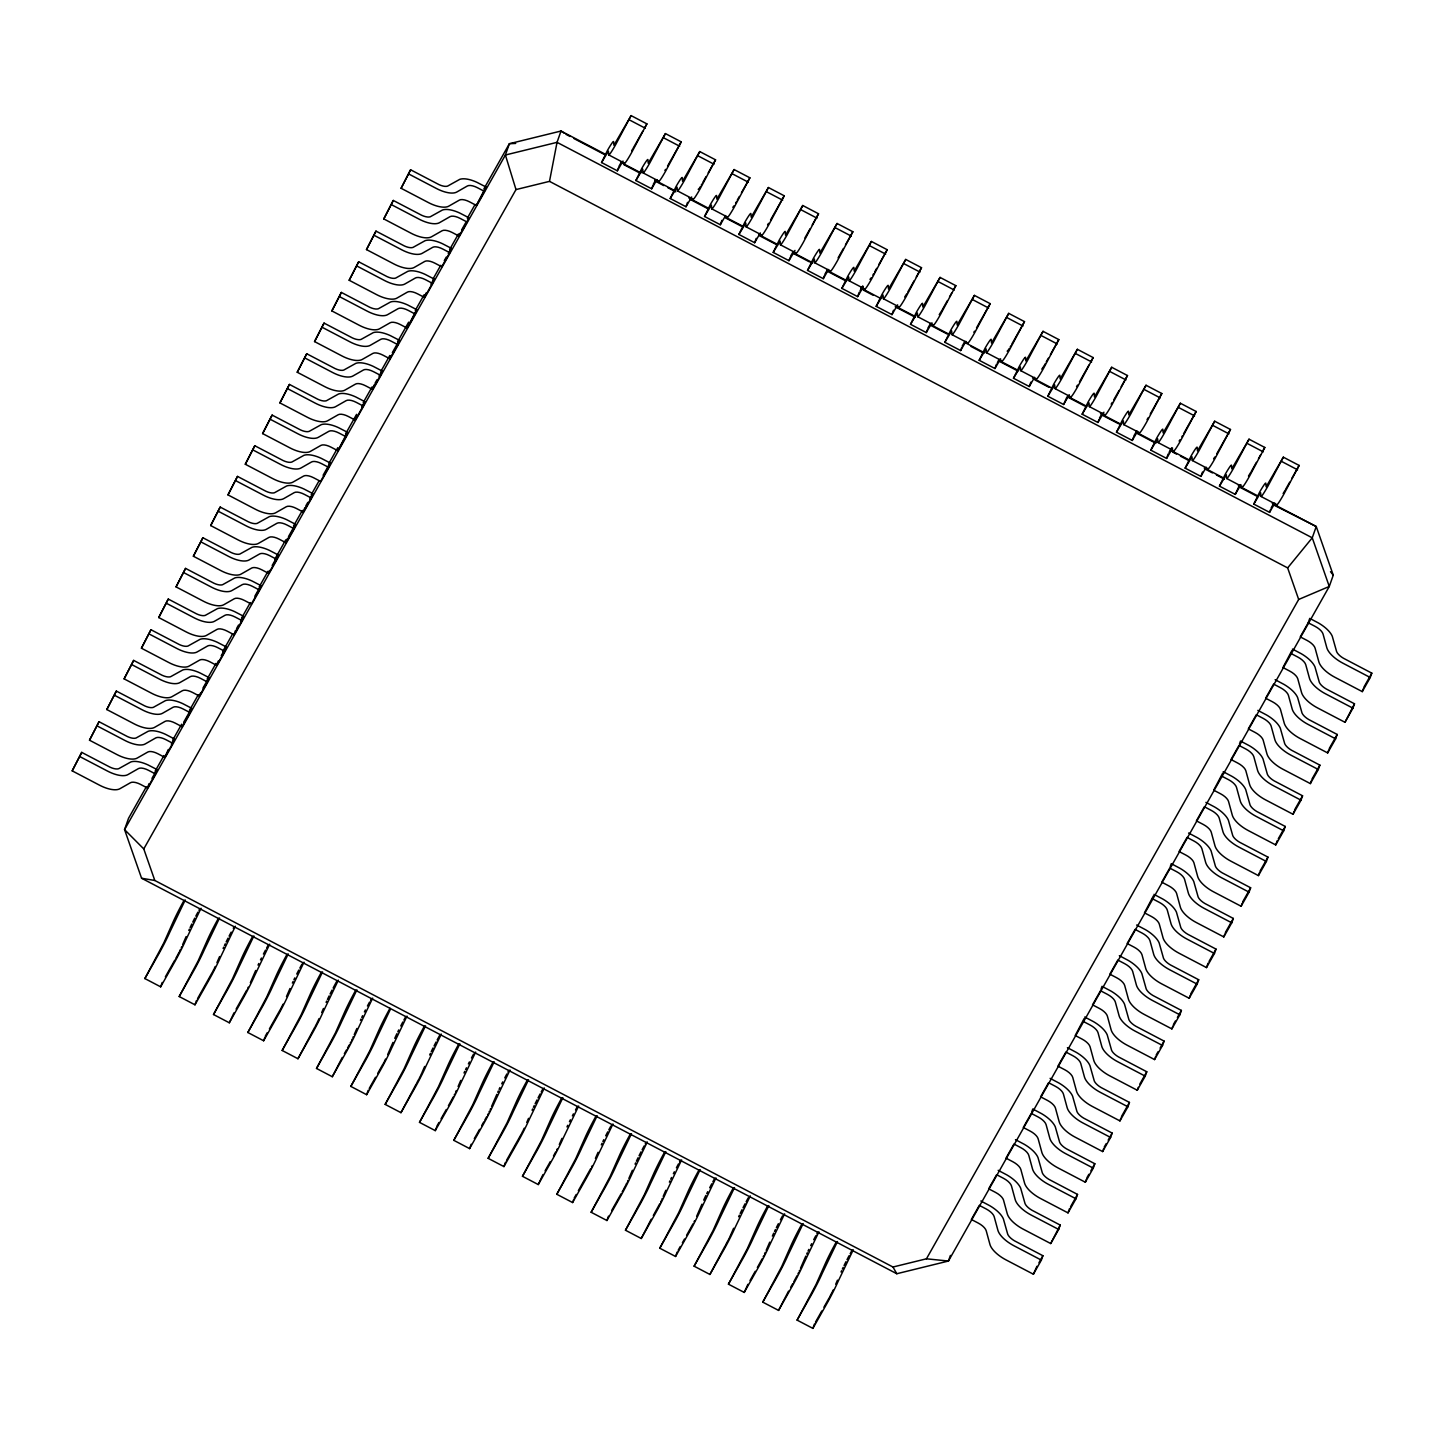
<?xml version="1.0" encoding="UTF-8"?>
<svg xmlns="http://www.w3.org/2000/svg" width="1444" height="1444" viewBox="0 0 1444 1444"><rect width="100%" height="100%" fill="white"/><g stroke="black" fill="none" stroke-linecap="round" stroke-linejoin="round"><path stroke-width="1.5" d="M1272.29 503.505L1316.242 526.519L1333.263 575.163L1329.274 586.463L948.437 1261.045L896.796 1273.734L892.97 1267.02L154.815 880.479L143.768 848.928L515.995 189.579L549.496 181.366L557.041 142.342L561.012 131.025L604.964 154.057M72.2 770.861L81.712 752.378L110.087 767.197A10.812 4.567 29.4 0 0 118.679 768.713L130.862 761.945A21.66 9.151 29.4 0 1 148.1 764.959L156.981 769.544L155.429 773.93L147.469 788.027L140.609 784.435A10.776 4.549 29.4 0 0 130.52 782.684L119.87 788.749A21.696 9.151 29.4 0 1 99.582 785.211L72.2 770.861L81.712 752.378M89.51 740.212L99.022 721.711L127.397 736.548A10.812 4.567 29.4 0 0 135.989 738.046L148.172 731.278A21.66 9.151 29.4 0 1 165.428 734.292L174.291 738.877L172.738 743.263L164.778 757.378L157.919 753.768A10.776 4.549 29.4 0 0 147.829 752.017L137.18 758.082A21.696 9.151 29.4 0 1 116.892 754.544L89.51 740.212L99.022 721.711M106.82 709.546L116.332 691.062L144.707 705.881A10.812 4.567 29.4 0 0 153.299 707.379L165.482 700.611A21.66 9.151 29.4 0 1 182.738 703.625L191.601 708.228L190.048 712.596L182.088 726.711L175.229 723.119A10.776 4.549 29.4 0 0 165.139 721.35L154.49 727.415A21.696 9.151 29.4 0 1 134.202 723.877L106.82 709.546L116.332 691.062M124.13 678.879L133.642 660.395L162.017 675.214A10.812 4.567 29.4 0 0 170.609 676.713L182.81 669.944A21.66 9.151 29.4 0 1 200.048 672.958L208.911 677.561L207.358 681.947L199.398 696.044L192.539 692.452A10.776 4.549 29.4 0 0 182.449 690.683L171.8 696.766A21.696 9.151 29.4 0 1 151.512 693.21L124.13 678.879L133.642 660.395M141.44 648.212L150.952 629.728L179.327 644.547A10.812 4.567 29.4 0 0 187.919 646.064L200.12 639.295A21.66 9.151 29.4 0 1 217.358 642.291L226.221 646.894L224.686 651.28L216.708 665.377L209.849 661.785A10.776 4.549 29.4 0 0 199.759 660.034L189.11 666.099A21.696 9.151 29.4 0 1 168.822 662.543L141.44 648.212L150.952 629.728M158.75 617.545L168.262 599.061L196.637 613.899A10.812 4.567 29.4 0 0 205.228 615.397L217.43 608.628A21.66 9.151 29.4 0 1 234.668 611.642L243.531 616.227L241.996 620.613L234.018 634.728L227.159 631.118A10.776 4.549 29.4 0 0 217.069 629.367L206.42 635.432A21.696 9.151 29.4 0 1 186.132 631.894L158.75 617.545L168.262 599.061M176.06 586.896L185.572 568.394L213.947 583.232A10.812 4.567 29.4 0 0 222.538 584.73L234.74 577.961A21.66 9.151 29.4 0 1 251.978 580.975L260.841 585.56L259.306 589.946L251.328 604.061L244.469 600.469A10.776 4.549 29.4 0 0 234.379 598.7L223.73 604.765A21.696 9.151 29.4 0 1 203.442 601.227L176.06 586.896L185.572 568.394M193.37 556.229L202.882 537.746L231.257 552.565A10.812 4.567 29.4 0 0 239.848 554.063L252.05 547.294A21.66 9.151 29.4 0 1 269.288 550.308L278.15 554.911L276.616 559.297L268.638 573.394L261.779 569.802A10.776 4.549 29.4 0 0 251.707 568.034L241.04 574.116A21.696 9.151 29.4 0 1 220.751 570.561L193.37 556.229L202.882 537.746M210.68 525.562L220.192 507.079L248.567 521.898A10.812 4.567 29.4 0 0 257.158 523.396L269.36 516.627A21.66 9.151 29.4 0 1 286.598 519.641L295.46 524.244L293.926 528.63L285.966 542.727L279.089 539.135A10.776 4.549 29.4 0 0 269.017 537.367L258.35 543.449A21.696 9.151 29.4 0 1 238.061 539.894L210.68 525.562L220.192 507.079M227.99 494.895L237.502 476.412L265.877 491.231A10.812 4.567 29.4 0 0 274.468 492.747L286.67 485.978A21.66 9.151 29.4 0 1 303.908 488.974L312.77 493.577L311.236 497.963L303.276 512.06L296.399 508.468A10.776 4.549 29.4 0 0 286.327 506.718L275.66 512.782A21.696 9.151 29.4 0 1 255.371 509.245L227.99 494.895L237.502 476.412M245.299 464.246L254.812 445.745L283.186 460.582A10.812 4.567 29.4 0 0 291.778 462.08L303.98 455.311A21.66 9.151 29.4 0 1 321.218 458.326L330.08 462.91L328.546 467.296L320.586 481.412L313.709 477.802A10.776 4.549 29.4 0 0 303.637 476.051L292.97 482.115A21.696 9.151 29.4 0 1 272.681 478.578L245.299 464.246L254.812 445.745M262.609 433.579L272.122 415.096L300.496 429.915A10.812 4.567 29.4 0 0 309.088 431.413L321.29 424.644A21.66 9.151 29.4 0 1 338.528 427.659L347.39 432.261L345.856 436.63L337.896 450.745L331.019 447.153A10.776 4.549 29.4 0 0 320.947 445.384L310.279 451.449A21.696 9.151 29.4 0 1 289.991 447.911L262.609 433.579L272.122 415.096M279.919 402.912L289.432 384.429L317.806 399.248A10.812 4.567 29.4 0 0 326.398 400.746L338.6 393.977A21.66 9.151 29.4 0 1 355.838 396.992L364.7 401.594L363.166 405.981L355.206 420.078L348.329 416.486A10.776 4.549 29.4 0 0 338.257 414.717L327.589 420.8A21.696 9.151 29.4 0 1 307.301 417.244L279.919 402.912L289.432 384.429M147.469 788.027L149.021 783.659M297.229 372.245L306.742 353.762L335.116 368.581A10.812 4.567 29.4 0 0 343.708 370.097L355.91 363.328A21.66 9.151 29.4 0 1 373.148 366.325L382.01 370.928L380.476 375.314L372.516 389.411L365.639 385.819A10.776 4.549 29.4 0 0 355.567 384.068L344.899 390.133A21.696 9.151 29.4 0 1 324.611 386.577L297.229 372.245L306.742 353.762M164.778 757.378L168.316 749.454M314.557 341.578L324.052 323.095L352.426 337.932A10.812 4.567 29.4 0 0 361.036 339.43L373.22 332.661A21.66 9.151 29.4 0 1 390.458 335.676L399.32 340.261L397.786 344.647L389.826 358.762L382.949 355.152A10.776 4.549 29.4 0 0 372.877 353.401L362.209 359.466A21.696 9.151 29.4 0 1 341.921 355.928L314.557 341.578L324.052 323.095M331.867 310.929L341.362 292.428L369.736 307.265A10.812 4.567 29.4 0 0 378.346 308.763L390.53 301.995A21.66 9.151 29.4 0 1 407.768 305.009L416.63 309.594L415.096 313.98L407.136 328.095L400.259 324.503A10.776 4.549 29.4 0 0 390.187 322.734L379.537 328.799A21.696 9.151 29.4 0 1 359.231 325.261L331.867 310.929L341.362 292.428M199.398 696.044L200.427 693.12M349.177 280.262L358.672 261.779L387.046 276.598A10.812 4.567 29.4 0 0 395.656 278.096L407.84 271.328A21.66 9.151 29.4 0 1 425.077 274.342L433.958 278.945L432.406 283.331L424.446 297.428L417.569 293.836A10.776 4.549 29.4 0 0 407.497 292.067L396.847 298.15A21.696 9.151 29.4 0 1 376.541 294.594L349.177 280.262L358.672 261.779M216.708 665.377L218.261 660.991M366.487 249.595L375.981 231.112L404.356 245.931A10.812 4.567 29.4 0 0 412.966 247.429L425.15 240.661A21.66 9.151 29.4 0 1 442.387 243.675L451.268 248.278L449.716 252.664L441.756 266.761L434.879 263.169A10.776 4.549 29.4 0 0 424.807 261.4L414.157 267.483A21.696 9.151 29.4 0 1 393.851 263.927L366.487 249.595L375.981 231.112M234.018 634.728L235.571 630.342M383.797 218.928L393.291 200.445L421.666 215.264A10.812 4.567 29.4 0 0 430.276 216.78L442.46 210.012A21.66 9.151 29.4 0 1 459.697 213.008L468.578 217.611L467.026 221.997L459.066 236.094L452.207 232.502A10.776 4.549 29.4 0 0 442.117 230.751L431.467 236.816A21.696 9.151 29.4 0 1 411.161 233.278L383.797 218.928L393.291 200.445M401.107 188.28L410.601 169.778L438.994 184.615A10.812 4.567 29.4 0 0 447.586 186.114L459.77 179.345A21.66 9.151 29.4 0 1 477.007 182.359L485.888 186.944L484.336 191.33L476.376 205.445L469.517 201.835A10.776 4.549 29.4 0 0 459.427 200.084L448.777 206.149A21.696 9.151 29.4 0 1 428.471 202.611L401.107 188.28L410.601 169.778M268.638 573.394L269.667 570.47M285.966 542.727L287.5 538.341M303.276 512.06L304.81 507.692M201.023 908.258L185.734 940.152A21.696 1.462 -62.4 0 1 174.453 962.372L160.663 986.83L144.869 978.563L163.804 942.932L173.587 920.893A21.66 1.462 -62.4 0 1 183.171 902.013L184.056 900.424M337.896 450.745L347.39 432.261M355.206 420.078L356.74 415.692M160.663 986.83L162.197 982.443M372.516 389.411L374.05 385.025M389.826 358.762L390.855 355.838M407.136 328.095L416.63 309.594M424.446 297.428L425.98 293.042M235.354 926.218L220.066 958.13A21.696 1.462 -62.4 0 1 208.784 980.35L194.976 1004.807L179.2 996.54L198.135 960.91L207.918 938.871A21.66 1.462 -62.4 0 1 217.502 919.99L218.387 918.402M459.066 236.094L460.094 233.188M194.976 1004.807L196.528 1000.421M476.376 205.445L485.888 186.944M269.685 944.196L254.397 976.108A21.696 1.462 -62.4 0 1 243.115 998.327L229.307 1022.785L213.513 1014.518L232.466 978.888L242.249 956.849A21.66 1.462 -62.4 0 1 251.816 937.968L252.718 936.38M229.307 1022.785L234.018 1012.804M304.016 962.173L288.728 994.086A21.696 1.462 -62.4 0 1 277.447 1016.305L263.638 1040.763L247.845 1032.496L266.797 996.865L276.58 974.826A21.66 1.462 -62.4 0 1 286.147 955.946L287.049 954.358M263.638 1040.763L264.667 1037.839M338.347 980.151L323.059 1012.064A21.696 1.462 -62.4 0 1 311.778 1034.283L297.969 1058.741L282.176 1050.474L301.128 1014.843L310.893 992.804A21.66 1.462 -62.4 0 1 320.478 973.924L321.362 972.317M622.996 161.024L617.346 170.807L601.552 162.54L607.545 150.284A21.66 1.462 -62.4 0 1 613.556 141.566L613.917 145.266L631.1 115.61L646.894 123.877L631.551 152.721A21.696 1.462 -62.4 0 1 624.476 162.992M297.969 1058.741L314.864 1027.063M601.552 162.54L608.411 151.205L608.7 154.725A21.696 1.462 -62.4 0 0 615.758 144.454L631.1 115.61M617.346 170.807L618.375 167.883M372.678 998.129L357.372 1030.041A21.696 1.462 -62.4 0 1 346.109 1052.261L332.3 1076.719L316.507 1068.452L335.459 1032.821L345.224 1010.782A21.66 1.462 -62.4 0 1 354.809 991.902L355.693 990.295M656.948 179.579L651.677 188.785L635.883 180.518L641.876 168.262A21.66 1.462 -62.4 0 1 647.887 159.544L648.23 163.244L665.431 133.588L681.225 141.855L665.883 170.699A21.696 1.462 -62.4 0 1 658.807 180.969M332.3 1076.719L342.264 1057.423M635.883 180.518L642.742 169.183L643.013 172.702A21.696 1.462 -62.4 0 0 650.089 162.432L665.431 133.588M651.677 188.785L652.706 185.861M406.991 1016.107L391.703 1048.019A21.696 1.462 -62.4 0 1 380.422 1070.239L366.632 1094.696L350.838 1086.411L369.772 1050.799L379.555 1028.76A21.66 1.462 -62.4 0 1 389.14 1009.879L390.024 1008.273M691.658 196.962L686.008 206.763L670.215 198.496L676.207 186.24A21.66 1.462 -62.4 0 1 682.218 177.522L682.561 181.222L699.762 151.566L715.556 159.833L700.214 188.677A21.696 1.462 -62.4 0 1 693.138 198.947M366.632 1094.696L368.166 1090.31M670.215 198.496L677.056 187.16L677.344 190.662A21.696 1.462 -62.4 0 0 684.42 180.41L699.762 151.566M686.008 206.763L687.543 202.377M441.322 1034.084L426.034 1065.979A21.696 1.462 -62.4 0 1 414.753 1088.216L400.963 1112.674L385.169 1104.389L404.103 1068.777L413.887 1046.738A21.66 1.462 -62.4 0 1 423.471 1027.857L424.355 1026.251M725.61 215.535L720.339 224.741L704.546 216.474L710.538 204.218A21.66 1.462 -62.4 0 1 716.531 195.5L716.892 199.2L734.093 169.544L749.887 177.811L734.527 206.654A21.696 1.462 -62.4 0 1 727.469 216.925M400.963 1112.674L416.179 1084.047M704.546 216.474L711.387 205.138L711.675 208.64A21.696 1.462 -62.4 0 0 718.751 198.388L734.093 169.544M720.339 224.741L721.874 220.354M475.654 1052.062L460.365 1083.957A21.696 1.462 -62.4 0 1 449.084 1106.194L435.276 1130.634L419.5 1122.367L438.435 1086.754L448.218 1064.715A21.66 1.462 -62.4 0 1 457.784 1045.835L458.687 1044.229M760.302 232.917L754.671 242.718L738.877 234.451L744.869 222.195A21.66 1.462 -62.4 0 1 750.862 213.477L751.223 217.178L768.425 187.521L784.218 195.788L768.858 224.632A21.696 1.462 -62.4 0 1 761.8 234.885M435.276 1130.634L436.305 1127.728M738.877 234.451L745.808 223.116L746.006 226.618A21.696 1.462 -62.4 0 0 753.064 216.347L768.425 187.521M754.671 242.718L756.205 238.332M509.985 1070.04L494.696 1101.934A21.696 1.462 -62.4 0 1 483.415 1124.172L469.607 1148.612L453.813 1140.345L472.766 1104.732L482.549 1082.693A21.66 1.462 -62.4 0 1 492.115 1063.813L493.018 1062.206M794.976 250.408L788.984 260.696L773.208 252.411L779.2 240.173A21.66 1.462 -62.4 0 1 785.193 231.437L785.554 235.155L802.756 205.499L818.531 213.766L803.189 242.61A21.696 1.462 -62.4 0 1 796.131 252.862M469.607 1148.612L471.159 1144.244M773.208 252.411L780.139 241.094L780.338 244.596A21.696 1.462 -62.4 0 0 787.395 234.325L802.756 205.499M788.984 260.696L790.012 257.772M544.316 1088.018L529.027 1119.912A21.696 1.462 -62.4 0 1 517.746 1142.15L503.938 1166.59L488.144 1158.323L507.097 1122.71L516.862 1100.653A21.66 1.462 -62.4 0 1 526.446 1081.773L527.349 1080.184M828.585 269.468L823.315 278.674L807.521 270.389L813.513 258.151A21.66 1.462 -62.4 0 1 819.524 249.415L819.885 253.133L837.069 223.477L852.862 231.744L837.52 260.57A21.696 1.462 -62.4 0 1 830.444 270.84M503.938 1166.59L505.49 1162.221M807.521 270.389L814.38 259.072L814.669 262.573A21.696 1.462 -62.4 0 0 821.726 252.303L837.069 223.477M823.315 278.674L824.343 275.75M578.647 1105.996L563.341 1137.89A21.696 1.462 -62.4 0 1 552.077 1160.128L538.269 1184.567L522.475 1176.3L541.428 1140.67L551.193 1118.631A21.66 1.462 -62.4 0 1 560.777 1099.75L561.662 1098.162M863.295 286.851L857.646 296.634L841.852 288.367L847.845 276.129A21.66 1.462 -62.4 0 1 853.855 267.393L854.198 271.093L871.4 241.455L887.194 249.722L871.851 278.548A21.696 1.462 -62.4 0 1 864.775 288.818M538.269 1184.567L542.962 1174.604M841.852 288.367L848.711 277.049L848.982 280.551A21.696 1.462 -62.4 0 0 856.057 270.281L871.4 241.455M857.646 296.634L859.198 292.266M612.96 1123.974L597.672 1155.868A21.696 1.462 -62.4 0 1 586.408 1178.105L572.6 1202.545L556.806 1194.278L575.741 1158.648L585.524 1136.609A21.66 1.462 -62.4 0 1 595.108 1117.728L595.993 1116.14M897.626 304.828L891.977 314.612L876.183 306.345L882.176 294.089A21.66 1.462 -62.4 0 1 888.186 285.37L888.529 289.071L905.731 259.433L921.525 267.7L906.182 296.525A21.696 1.462 -62.4 0 1 899.107 306.796M572.6 1202.545L573.629 1199.621M876.183 306.345L883.042 295.027L883.313 298.529A21.696 1.462 -62.4 0 0 890.388 288.258L905.731 259.433M891.977 314.612L893.511 310.243M647.291 1141.951L632.003 1173.846A21.696 1.462 -62.4 0 1 620.721 1196.083L606.931 1220.523L591.137 1212.256L610.072 1176.625L619.855 1154.586A21.66 1.462 -62.4 0 1 629.44 1135.706L630.324 1134.118M931.958 322.806L926.308 332.589L910.514 324.322L916.507 312.066A21.66 1.462 -62.4 0 1 922.517 303.348L922.86 307.049L940.062 277.41L955.856 285.677L940.495 314.503A21.696 1.462 -62.4 0 1 933.438 324.774M606.931 1220.523L608.466 1216.137M910.514 324.322L917.355 313.005L917.644 316.507A21.696 1.462 -62.4 0 0 924.72 306.236L940.062 277.41M926.308 332.589L927.337 329.665M681.622 1159.929L666.334 1191.823A21.696 1.462 -62.4 0 1 655.053 1214.043L641.244 1238.501L625.469 1230.234L644.403 1194.603L654.186 1172.564A21.66 1.462 -62.4 0 1 663.771 1153.684L664.655 1152.095M965.91 341.362L960.639 350.567L944.845 342.3L950.838 330.044A21.66 1.462 -62.4 0 1 956.831 321.326L957.191 325.026L974.393 295.388L990.187 303.655L974.826 332.481A21.696 1.462 -62.4 0 1 967.769 342.751M641.244 1238.501L651.208 1219.205M944.845 342.3L951.686 330.983L951.975 334.485A21.696 1.462 -62.4 0 0 959.033 324.214L974.393 295.388M960.639 350.567L961.668 347.643M715.953 1177.907L700.665 1209.801A21.696 1.462 -62.4 0 1 689.384 1232.021L675.575 1256.479L659.782 1248.212L678.734 1212.581L688.517 1190.542A21.66 1.462 -62.4 0 1 698.084 1171.662L698.986 1170.073M1000.602 358.762L994.952 368.545L979.176 360.278L985.169 348.022A21.66 1.462 -62.4 0 1 991.162 339.304L991.523 343.004L1008.724 313.366L1024.5 321.633L1009.157 350.459A21.696 1.462 -62.4 0 1 1002.1 360.729M675.575 1256.479L677.128 1252.092M979.176 360.278L986.108 348.943L986.306 352.462A21.696 1.462 -62.4 0 0 993.364 342.192L1008.724 313.366M994.952 368.545L996.504 364.159M750.284 1195.885L734.996 1227.779A21.696 1.462 -62.4 0 1 723.715 1249.999L709.907 1274.456L694.113 1266.189L713.065 1230.559L722.83 1208.52A21.66 1.462 -62.4 0 1 732.415 1189.639L733.317 1188.051M1034.554 377.317L1029.283 386.523L1013.489 378.256L1019.5 366A21.66 1.462 -62.4 0 1 1025.493 357.282L1025.854 360.982L1043.037 331.326L1058.831 339.611L1043.489 368.437A21.696 1.462 -62.4 0 1 1036.431 378.707M709.907 1274.456L725.123 1245.847M1013.489 378.256L1020.348 366.938L1020.637 370.44A21.696 1.462 -62.4 0 0 1027.695 360.17L1043.037 331.326M1029.283 386.523L1030.835 382.137M784.615 1213.844L769.327 1245.757A21.696 1.462 -62.4 0 1 758.046 1267.976L744.238 1292.434L728.444 1284.167L747.396 1248.537L757.161 1226.497A21.66 1.462 -62.4 0 1 766.746 1207.617L767.63 1206.029M1069.264 394.717L1063.614 404.5L1047.821 396.234L1053.813 383.978A21.66 1.462 -62.4 0 1 1059.824 375.26L1060.185 378.96L1077.368 349.304L1093.162 357.589L1077.82 386.414A21.696 1.462 -62.4 0 1 1070.744 396.685M744.238 1292.434L747.884 1284.33M1070.816 396.883L1055.023 388.617A21.696 1.462 -62.4 0 0 1062.026 378.147L1077.368 349.304M1063.614 404.5L1066.954 396.938M818.928 1231.822L803.64 1263.735A21.696 1.462 -62.4 0 1 792.377 1285.954L778.569 1310.412L762.775 1302.145L781.727 1266.514L791.492 1244.475A21.66 1.462 -62.4 0 1 801.077 1225.595L801.962 1224.007M1103.92 412.19L1097.945 422.478L1082.152 414.211L1088.144 401.955A21.66 1.462 -62.4 0 1 1094.155 393.237L1094.498 396.938L1111.699 367.281L1127.493 375.548L1112.151 404.392A21.696 1.462 -62.4 0 1 1105.075 414.663M778.569 1310.412L788.532 1291.116M1082.152 414.211L1089.011 402.876L1089.281 406.396A21.696 1.462 -62.4 0 0 1096.357 396.125L1111.699 367.281M1097.945 422.478L1098.974 419.554M853.26 1249.8L837.971 1281.712A21.696 1.462 -62.4 0 1 826.69 1303.932L812.9 1328.39L797.106 1320.123L816.041 1284.492L825.824 1262.453A21.66 1.462 -62.4 0 1 835.408 1243.573L836.293 1241.984M1137.547 431.251L1132.276 440.456L1116.483 432.189L1122.475 419.933A21.66 1.462 -62.4 0 1 1128.486 411.215L1128.829 414.915L1146.031 385.259L1161.824 393.526L1146.482 422.37A21.696 1.462 -62.4 0 1 1139.406 432.64L1123.685 424.572M812.9 1328.39L814.434 1324.004M1116.483 432.189L1123.324 420.854L1123.612 424.374A21.696 1.462 -62.4 0 0 1130.688 414.103L1146.031 385.259M1132.276 440.456L1133.305 437.532M1172.582 448.145L1166.608 458.434L1150.814 450.167L1156.806 437.911A21.66 1.462 -62.4 0 1 1162.799 429.193L1163.16 432.893L1180.362 403.237L1196.155 411.504L1180.795 440.348A21.696 1.462 -62.4 0 1 1173.737 450.618M1173.81 450.817L1158.016 442.55A21.696 1.462 -62.4 0 0 1165.019 432.081L1180.362 403.237M1166.608 458.434L1168.142 454.048M1206.209 467.206L1200.921 476.412L1185.145 468.145L1191.138 455.889A21.66 1.462 -62.4 0 1 1197.13 447.171L1197.491 450.871L1214.693 421.215L1230.487 429.482L1215.126 458.326A21.696 1.462 -62.4 0 1 1208.068 468.596M1185.145 468.145L1191.986 456.809L1192.275 460.329A21.696 1.462 -62.4 0 0 1199.332 450.059L1214.693 421.215M1200.921 476.412L1202.473 472.026M1240.901 484.606L1235.252 494.389L1219.458 486.123L1225.469 473.867A21.66 1.462 -62.4 0 1 1231.461 465.148L1231.822 468.849L1249.024 439.193L1264.8 447.459L1249.457 476.303A21.696 1.462 -62.4 0 1 1242.4 486.574M950.423 1255.396L948.437 1261.045L926.452 1258.807L892.97 1267.02M1219.458 486.123L1226.317 474.787L1226.606 478.307A21.696 1.462 -62.4 0 0 1233.663 468.036L1249.024 439.193M1235.252 494.389L1239.494 485.238M1031.756 1111.916L1032.785 1108.992L1041.629 1113.685A21.66 9.151 29.4 0 1 1055.293 1126.843L1059.661 1142.294A10.812 4.567 29.4 0 0 1066.466 1148.846L1094.823 1163.738L1093.289 1168.124L1085.328 1182.221L1057.947 1167.889A21.696 9.151 29.4 0 1 1041.864 1152.384L1038.146 1138.793A10.776 4.549 29.4 0 0 1030.15 1131.085L1023.291 1127.493L1031.251 1113.378L1038.11 1116.97A10.776 4.549 29.4 0 1 1046.106 1124.677L1049.824 1138.287A21.696 9.151 29.4 0 0 1065.907 1153.792L1093.289 1168.124M1274.853 503.162L1269.583 512.367L1253.789 504.1L1259.782 491.844A21.66 1.462 -62.4 0 1 1265.792 483.126L1266.153 486.827L1283.337 457.17L1299.131 465.437L1283.788 494.281A21.696 1.462 -62.4 0 1 1276.713 504.552M1084.715 1017.009L1093.559 1021.684A21.66 9.151 29.4 0 1 1107.223 1034.861L1111.591 1050.293A10.812 4.567 29.4 0 0 1118.414 1056.864L1146.771 1071.755L1145.218 1076.141L1137.258 1090.238L1109.876 1075.906A21.696 9.151 29.4 0 1 1093.794 1060.401L1090.076 1046.792A10.776 4.549 29.4 0 0 1082.079 1039.102L1075.22 1035.492L1084.209 1018.471M1276.785 504.732L1260.991 496.465A21.696 1.462 -62.4 0 0 1267.994 486.014L1283.337 457.17M1100.996 989.266L1102.025 986.342L1110.869 991.017A21.66 9.151 29.4 0 1 1124.533 1004.194L1128.901 1019.644A10.812 4.567 29.4 0 0 1135.724 1026.197L1164.081 1041.088L1162.528 1045.474L1154.568 1059.571L1127.186 1045.239A21.696 9.151 29.4 0 1 1111.104 1029.734L1107.386 1016.125A10.776 4.549 29.4 0 0 1099.389 1008.435L1092.53 1004.844L1100.49 990.728L1107.349 994.32A10.776 4.549 29.4 0 1 1115.346 1002.028L1119.064 1015.637A21.696 9.151 29.4 0 0 1135.146 1031.142L1162.528 1045.474M1269.583 512.367L1270.612 509.443M1153.973 894.359L1162.799 899.034A21.66 9.151 29.4 0 1 1176.463 912.211L1180.831 927.644A10.812 4.567 29.4 0 0 1187.654 934.214L1216.01 949.105L1214.458 953.473L1206.498 967.588L1179.116 953.257A21.696 9.151 29.4 0 1 1163.034 937.752L1159.315 924.142A10.776 4.549 29.4 0 0 1151.319 916.435L1144.46 912.843L1153.449 895.822M1170.254 866.617L1171.283 863.692L1180.109 868.367A21.66 9.151 29.4 0 1 1193.773 881.544L1198.141 896.977A10.812 4.567 29.4 0 0 1204.964 903.547L1233.32 918.438L1231.768 922.824L1223.808 936.921L1196.426 922.59A21.696 9.151 29.4 0 1 1180.344 907.085L1176.625 893.475A10.776 4.549 29.4 0 0 1168.629 885.786L1161.77 882.176L1169.73 868.079L1176.589 871.671A10.776 4.549 29.4 0 1 1184.585 879.378L1188.322 892.988A21.696 9.151 29.4 0 0 1204.404 908.493L1231.768 922.824M1033.399 1274.222L1041.359 1260.107L1013.977 1245.775A21.696 9.151 29.4 0 1 997.894 1230.27L994.176 1216.66A10.776 4.549 29.4 0 0 986.18 1208.971L979.321 1205.379L971.343 1219.476L978.22 1223.068A10.776 4.549 29.4 0 1 986.216 1230.775L989.934 1244.385A21.696 9.151 29.4 0 0 1006.017 1259.89L1033.399 1274.222L1036.918 1266.298M1041.359 1260.107L1042.893 1255.72L1014.536 1240.847A10.812 4.567 29.4 0 1 1007.731 1234.277L1003.363 1218.844A21.66 9.151 29.4 0 0 989.7 1205.668L980.855 1200.993M1050.709 1243.555L1058.669 1229.44L1031.287 1215.108A21.696 9.151 29.4 0 1 1015.204 1199.603L1011.486 1186.011A10.776 4.549 29.4 0 0 1003.49 1178.304L996.631 1174.712L988.653 1188.809L995.53 1192.401A10.776 4.549 29.4 0 1 1003.526 1200.108L1007.244 1213.718A21.696 9.151 29.4 0 0 1023.327 1229.223L1050.709 1243.555L1060.203 1225.072L1031.846 1210.18A10.812 4.567 29.4 0 1 1025.041 1203.61L1020.673 1188.177A21.66 9.151 29.4 0 0 1007.009 1175.001L998.165 1170.326M1058.669 1229.44L1060.203 1225.072M1223.212 771.71L1232.039 776.385A21.66 9.151 29.4 0 1 1245.703 789.561L1250.071 804.994A10.812 4.567 29.4 0 0 1256.894 811.564L1285.25 826.455L1283.698 830.823L1275.738 844.939L1248.374 830.607A21.696 9.151 29.4 0 1 1232.274 815.102L1228.555 801.492A10.776 4.549 29.4 0 0 1220.559 793.785L1213.7 790.193L1222.689 773.172M1068.019 1212.888L1075.979 1198.791L1048.597 1184.459A21.696 9.151 29.4 0 1 1032.514 1168.954L1028.796 1155.344A10.776 4.549 29.4 0 0 1020.8 1147.637L1013.941 1144.045L1005.981 1158.142L1012.84 1161.752A10.776 4.549 29.4 0 1 1020.836 1169.441L1024.554 1183.051A21.696 9.151 29.4 0 0 1040.637 1198.556L1068.019 1212.888L1069.553 1208.502M1075.979 1198.791L1077.513 1194.405L1049.156 1179.513A10.812 4.567 29.4 0 1 1042.351 1172.943L1037.983 1157.51A21.66 9.151 29.4 0 0 1024.319 1144.334L1015.475 1139.659M1085.328 1182.221L1086.357 1179.297M1239.494 743.967L1240.522 741.043L1249.349 745.718A21.66 9.151 29.4 0 1 1263.013 758.894L1267.381 774.327A10.812 4.567 29.4 0 0 1274.204 780.897L1302.56 795.788L1301.008 800.175L1293.048 814.272L1265.684 799.94A21.696 9.151 29.4 0 1 1249.601 784.435L1245.865 770.825A10.776 4.549 29.4 0 0 1237.869 763.136L1231.01 759.526L1238.97 745.429L1245.847 749.021A10.776 4.549 29.4 0 1 1253.825 756.728L1257.562 770.32A21.696 9.151 29.4 0 0 1273.644 785.825L1301.008 800.175M1102.638 1151.572L1110.598 1137.457L1083.217 1123.125A21.696 9.151 29.4 0 1 1067.134 1107.62L1063.416 1094.011A10.776 4.549 29.4 0 0 1055.42 1086.321L1048.561 1082.711L1040.601 1096.826L1047.46 1100.418A10.776 4.549 29.4 0 1 1055.456 1108.126L1059.174 1121.717A21.696 9.151 29.4 0 0 1075.257 1137.222L1102.638 1151.572L1103.667 1148.648M1110.598 1137.457L1112.133 1133.071L1083.776 1118.197A10.812 4.567 29.4 0 1 1076.971 1111.627L1072.603 1096.176A21.66 9.151 29.4 0 0 1058.939 1083.018L1050.095 1078.343M1119.948 1120.905L1127.908 1106.79L1100.527 1092.458A21.696 9.151 29.4 0 1 1084.444 1076.953L1080.726 1063.362A10.776 4.549 29.4 0 0 1072.73 1055.654L1065.871 1052.062L1057.91 1066.159L1064.769 1069.751A10.776 4.549 29.4 0 1 1072.766 1077.459L1076.484 1091.068A21.696 9.151 29.4 0 0 1092.566 1106.573L1119.948 1120.905L1120.977 1117.981M1127.908 1106.79L1129.443 1102.422L1101.086 1087.531A10.812 4.567 29.4 0 1 1094.281 1080.96L1089.913 1065.528A21.66 9.151 29.4 0 0 1076.249 1052.351L1067.405 1047.676M1292.452 649.06L1301.297 653.735A21.66 9.151 29.4 0 1 1314.961 666.911L1319.329 682.344A10.812 4.567 29.4 0 0 1326.134 688.914L1354.49 703.788L1352.938 708.174L1344.978 722.289L1317.614 707.957A21.696 9.151 29.4 0 1 1301.531 692.452L1297.795 678.842A10.776 4.549 29.4 0 0 1289.799 671.135L1282.94 667.543L1291.929 650.522M1137.258 1090.238L1138.287 1087.314M1154.568 1059.571L1155.597 1056.647M1308.21 622.779L1309.762 618.393L1318.607 623.068A21.66 9.151 29.4 0 1 1332.271 636.244L1336.639 651.677A10.812 4.567 29.4 0 0 1343.443 658.247L1371.8 673.139L1370.248 677.507L1362.288 691.622L1334.924 677.29A21.696 9.151 29.4 0 1 1318.841 661.785L1315.105 648.176A10.776 4.549 29.4 0 0 1307.127 640.468L1300.25 636.876L1308.21 622.779L1315.087 626.371A10.776 4.549 29.4 0 1 1323.065 634.078L1326.801 647.67A21.696 9.151 29.4 0 0 1342.884 663.175L1370.248 677.507M1171.878 1028.904L1179.838 1014.807L1152.456 1000.475A21.696 9.151 29.4 0 1 1136.374 984.97L1132.656 971.361A10.776 4.549 29.4 0 0 1124.659 963.671L1117.8 960.061L1109.84 974.177L1116.699 977.769A10.776 4.549 29.4 0 1 1124.696 985.476L1128.414 999.067A21.696 9.151 29.4 0 0 1144.496 1014.572L1171.878 1028.904L1172.907 1025.998M1179.838 1014.807L1181.391 1010.421L1153.034 995.548A10.812 4.567 29.4 0 1 1146.211 988.978L1141.843 973.527A21.66 9.151 29.4 0 0 1128.179 960.368L1119.335 955.675M1189.188 998.255L1197.148 984.14L1169.784 969.808A21.696 9.151 29.4 0 1 1153.684 954.304L1149.966 940.694A10.776 4.549 29.4 0 0 1141.969 933.004L1135.11 929.413L1127.15 943.51L1134.009 947.102A10.776 4.549 29.4 0 1 1142.005 954.809L1145.724 968.419A21.696 9.151 29.4 0 0 1161.806 983.924L1189.188 998.255L1190.217 995.331M1197.148 984.14L1198.7 979.754L1170.344 964.881A10.812 4.567 29.4 0 1 1163.521 958.311L1159.153 942.878A21.66 9.151 29.4 0 0 1145.489 929.701L1136.645 925.026M1206.498 967.588L1208.05 963.202M1223.808 936.921L1224.837 933.997M1241.118 906.254L1249.078 892.157L1221.714 877.826A21.696 9.151 29.4 0 1 1205.632 862.321L1201.895 848.711A10.776 4.549 29.4 0 0 1193.899 841.004L1187.04 837.412L1179.08 851.527L1185.939 855.119A10.776 4.549 29.4 0 1 1193.935 862.826L1197.654 876.418A21.696 9.151 29.4 0 0 1213.736 891.923L1241.118 906.254L1242.147 903.33M1249.078 892.157L1250.63 887.771L1222.274 872.88A10.812 4.567 29.4 0 1 1215.451 866.328L1211.083 850.877A21.66 9.151 29.4 0 0 1197.419 837.719L1188.592 833.026M1258.428 875.606L1266.388 861.49L1239.024 847.159A21.696 9.151 29.4 0 1 1222.942 831.654L1219.205 818.044A10.776 4.549 29.4 0 0 1211.209 810.355L1204.35 806.745L1196.39 820.86L1203.249 824.452A10.776 4.549 29.4 0 1 1211.245 832.159L1214.964 845.751A21.696 9.151 29.4 0 0 1231.046 861.256L1258.428 875.606L1259.457 872.681M1266.388 861.49L1267.94 857.104L1239.584 842.231A10.812 4.567 29.4 0 1 1232.761 835.661L1228.393 820.21A21.66 9.151 29.4 0 0 1214.729 807.052L1205.902 802.377M1275.738 844.939L1277.29 840.552M1293.048 814.272L1294.077 811.347M1310.358 783.605L1318.318 769.508L1290.954 755.176A21.696 9.151 29.4 0 1 1274.871 739.671L1271.135 726.061A10.776 4.549 29.4 0 0 1263.157 718.354L1256.28 714.762L1248.32 728.877L1255.179 732.469A10.776 4.549 29.4 0 1 1263.175 740.158L1266.911 753.768A21.696 9.151 29.4 0 0 1282.994 769.273L1310.358 783.605L1311.387 780.681M1318.318 769.508L1319.87 765.121L1291.514 750.23A10.812 4.567 29.4 0 1 1284.709 743.678L1280.323 728.227A21.66 9.151 29.4 0 0 1266.677 715.051L1257.832 710.376M1327.668 752.938L1335.628 738.841L1308.264 724.509A21.696 9.151 29.4 0 1 1292.181 709.004L1288.445 695.394A10.776 4.549 29.4 0 0 1280.467 687.705L1273.59 684.095L1265.63 698.21L1272.489 701.802A10.776 4.549 29.4 0 1 1280.485 709.509L1284.221 723.101A21.696 9.151 29.4 0 0 1300.304 738.606L1327.668 752.938L1328.697 750.032M1335.628 738.841L1337.18 734.454L1308.824 719.581A10.812 4.567 29.4 0 1 1302.019 713.011L1297.633 697.56A21.66 9.151 29.4 0 0 1283.987 684.402L1275.142 679.709M1344.978 722.289L1354.49 703.788M1362.288 691.622L1363.316 688.698M182.594 944.701L186.132 936.56M216.925 962.679L219.578 956.578M250.372 982.678L255.678 970.494M286.472 996.595L290.009 988.472M321.687 1012.533L323.456 1008.472M354.231 1034.59L356.885 1028.489M387.678 1054.589L392.985 1042.388M422.009 1072.567L424.662 1066.466M458.109 1086.484L460.762 1080.383M491.556 1106.483L496.862 1094.299M526.753 1122.439L528.54 1118.36M559.315 1144.478L561.969 1138.377M595.415 1158.395L598.069 1152.294M628.862 1178.394L632.4 1170.272M663.193 1196.372L665.846 1190.271M696.622 1216.389L701.946 1204.188M730.953 1234.367L733.624 1228.266M766.168 1250.305L769.724 1242.165M800.499 1268.283L805.824 1256.081M835.715 1284.221L837.484 1280.16M181.294 947.661L181.709 946.722M188.803 930.477L189.381 929.16M223.116 948.455L223.712 947.138M319.016 1018.634L318.24 1020.385M326.109 1002.371L326.687 1001.071M352.932 1037.55L353.347 1036.611M360.44 1020.348L361.018 1019.049M394.772 1038.326L395.349 1037.027A21.66 1.462 -62.4 0 1 396.919 1033.669M456.34 1090.545L455.546 1092.296M490.238 1109.461L490.653 1108.523M497.747 1092.26L498.324 1090.96M532.078 1110.237L532.656 1108.938M627.562 1181.354L627.978 1180.434M635.071 1164.171L635.649 1162.853M661.893 1199.332L662.309 1198.412M669.384 1182.149L669.98 1180.831M703.715 1200.126L704.293 1198.809A21.66 1.462 -62.4 0 1 705.863 1195.451M772.378 1236.082L772.955 1234.764A21.66 1.462 -62.4 0 1 773.713 1233.14M765.284 1252.327L764.508 1254.078M799.2 1271.243L799.615 1270.305M806.709 1254.06L807.286 1252.742M841.04 1272.02L841.617 1270.72M421.594 1073.506L420.8 1075.184M730.538 1235.288L729.761 1236.966M215.246 966.451L214.398 968.238M524.208 1128.233L523.36 1130.02M833.152 1290.034L832.304 1291.82M180.518 949.34L179.597 951.199M317.824 1021.251L316.922 1023.11M351.704 1040.131L352.155 1039.229M489.029 1112.042L489.462 1111.14M626.786 1183.033L625.866 1184.892M660.666 1201.931L661.099 1201.011M797.972 1273.843L798.424 1272.922M283.06 1004.176L282.103 1006.107M420.366 1076.087L419.41 1078.018M454.228 1095.021L454.698 1094.065M591.535 1166.932L592.004 1165.976M729.328 1237.887L728.372 1239.8M763.19 1256.803L763.641 1255.865M213.929 969.177L212.936 971.144M247.772 988.129L248.26 987.154M385.566 1059.066L384.573 1061.033M522.89 1130.977L521.88 1132.944M556.716 1149.929L557.222 1148.955M694.041 1221.823L694.528 1220.848M831.834 1292.759L829.795 1296.712M179.11 952.174L178.081 954.159M316.416 1024.085L315.406 1026.07M350.242 1043.055L350.748 1042.063M487.567 1114.967L488.072 1113.974M625.378 1185.885L623.303 1189.82M659.709 1203.845L653.32 1215.487M797.016 1275.756L793.785 1281.803M281.075 1008.092L281.58 1007.1M418.904 1079.011L416.811 1082.91M453.236 1096.989L448.398 1105.761M590.542 1168.882L578.34 1190.704M727.848 1240.793L725.772 1244.71M762.179 1258.771L757.36 1267.543M212.412 972.137L197.575 998.562M246.743 990.115L236.112 1009.085M383.526 1063.019L384.05 1062.026M521.374 1133.937L506.537 1160.344M555.687 1151.915L553.485 1155.958M693.012 1223.826L686.586 1235.324M177.034 956.127L177.558 955.152M280.551 1009.085L269.396 1028.922M349.195 1045.041L347.517 1048.109M486.52 1116.952L484.841 1120.003M383.003 1063.993L377.642 1073.524M829.271 1297.687L823.91 1307.235M198.965 910.28L199.85 908.691M175.879 958.22L176.511 957.083M233.278 928.257L234.181 926.669M268.512 944.647L267.609 946.235A21.66 1.462 -62.4 0 0 266.58 948.13M337.156 980.602L336.272 982.191A21.66 1.462 -62.4 0 0 333.131 988.021M370.603 1000.169L371.487 998.58M405.818 1016.54L404.934 1018.146A21.66 1.462 -62.4 0 0 403.887 1020.042M440.149 1034.518L439.247 1036.124A21.66 1.462 -62.4 0 0 437.153 1039.969M507.909 1072.08L508.811 1070.473M543.124 1088.451L542.24 1090.058A21.66 1.462 -62.4 0 0 541.193 1091.953M577.456 1106.429L576.571 1108.035A21.66 1.462 -62.4 0 0 575.524 1109.931M645.233 1143.973L646.118 1142.384M622.147 1191.914L622.779 1190.777M679.546 1161.951L680.449 1160.362M714.78 1178.34L713.877 1179.928A21.66 1.462 -62.4 0 0 712.831 1181.842M816.871 1233.862L817.755 1232.274M852.086 1250.251L851.202 1251.84A21.66 1.462 -62.4 0 0 850.155 1253.735M146.259 786.926L128.534 818.297L124.563 829.614L141.584 878.241L896.796 1273.734M155.104 771.24L163.966 755.555M172.829 739.869L181.673 724.184M189.435 710.448L198.279 694.763M207.142 679.077L216.004 663.392M222.647 651.623L232.61 633.97M241.473 618.285L250.317 602.599M259.18 586.914L268.043 571.21M274.685 559.46L285.75 539.839M293.493 526.121L302.356 510.418M311.218 494.732L318.962 481.014M328.925 463.362L337.788 447.676M345.531 433.94L356.596 414.338M363.238 402.569L372.101 386.884M380.963 371.198L389.808 355.513M397.569 341.777L408.634 322.174M415.276 310.406L424.139 294.72M432.983 279.035L440.745 265.299M449.589 249.613L458.452 233.928M467.314 218.243L475.058 204.506M483.921 188.821L509.371 143.714L561.012 131.025L564.351 133.263M151.999 778.37L156.981 769.544M171.313 744.165L174.291 738.877M183.641 722.325L191.601 708.228M202.936 688.138L208.911 677.561M221.239 655.702L226.221 646.894M236.563 628.573L238.549 625.053M240.552 621.516L243.531 616.227M254.866 596.155L260.841 585.56M272.176 565.488L278.15 554.911M288.493 536.59L295.46 524.244M305.803 505.923L307.807 502.404M309.792 498.866L312.77 493.577M323.113 475.257L330.08 462.91M361.722 406.883L364.7 401.594M375.043 383.274L377.046 379.736M379.032 376.216L382.01 370.928M392.353 352.607L399.32 340.261M430.962 284.233L433.958 278.945M444.301 260.624L446.286 257.086M448.272 253.566L451.268 248.278M461.611 229.957L465.582 222.899M185.229 899.973L169.941 931.885A21.696 1.462 -62.4 0 1 158.678 954.105L144.869 978.563M618.898 166.421L620.685 163.244M165.356 976.848L174.832 960.079M633.212 148.118L642.688 131.332M644.8 127.614L646.894 123.877M219.56 917.951L204.272 949.863A21.696 1.462 -62.4 0 1 192.991 972.083L179.2 996.54M653.229 184.399L655.919 179.634M667.543 166.096L681.225 141.855M253.891 935.929L238.603 967.841A21.696 1.462 -62.4 0 1 227.322 990.061L213.513 1014.518M702.921 182.197L706.08 176.601M708.192 172.883L715.556 159.833M288.222 953.906L272.934 985.819A21.696 1.462 -62.4 0 1 261.653 1008.038L247.845 1032.496M265.191 1036.377L267.284 1032.64M737.252 200.174L739.364 196.456M741.458 192.72L749.887 177.811M322.553 971.884L307.265 1003.797A21.696 1.462 -62.4 0 1 295.984 1026.016L282.176 1050.474M770.536 220.011L784.218 195.788M356.885 989.862L341.596 1021.756A21.696 1.462 -62.4 0 1 330.315 1043.994L316.507 1068.452M790.536 256.31L793.225 251.545M344.358 1053.687L346.47 1049.968M804.868 237.989L810.12 228.675M812.232 224.957L818.531 213.766M390.349 1009.374L375.909 1039.734A21.696 1.462 -62.4 0 1 364.646 1061.972L350.838 1086.411M824.867 274.288L827.556 269.523M369.231 1088.433L375.53 1077.26M843.404 248.512L838.098 257.862M845.498 244.794L852.862 231.744M425.529 1025.818L410.24 1057.712A21.696 1.462 -62.4 0 1 398.959 1079.95L385.169 1104.389M860.082 290.677L862.772 285.894M874.577 272.086L876.67 268.349M878.782 264.631L887.194 249.722M459.86 1043.795L444.572 1075.69A21.696 1.462 -62.4 0 1 433.29 1097.927L419.5 1122.367M436.828 1126.266L438.922 1122.529M441.034 1118.811L446.304 1109.479M907.843 291.923L914.16 280.75M916.254 277.013L921.525 267.7M494.191 1061.773L478.903 1093.668A21.696 1.462 -62.4 0 1 467.621 1115.905L453.813 1140.345M927.842 328.203L930.532 323.438M474.318 1138.648L479.57 1129.334M481.682 1125.598L483.776 1121.88M942.174 309.9L947.426 300.587M949.538 296.85L951.65 293.132M953.744 289.396L955.856 285.677M528.522 1079.751L513.234 1111.645A21.696 1.462 -62.4 0 1 501.952 1133.883L488.144 1158.323M962.173 346.181L964.863 341.416M976.505 327.878L990.187 303.655M562.853 1097.729L547.565 1129.623A21.696 1.462 -62.4 0 1 536.284 1151.861L522.475 1176.3M997.407 362.57L999.194 359.394M545.074 1170.867L550.326 1161.554M1011.883 343.997L1024.5 321.633M597.184 1115.707L581.878 1147.601A21.696 1.462 -62.4 0 1 570.615 1169.821L556.806 1194.278M574.134 1198.159L576.246 1194.441M1046.214 361.975L1048.308 358.238M1050.42 354.52L1058.831 339.611M631.497 1133.684L616.209 1165.579A21.696 1.462 -62.4 0 1 604.946 1187.798L591.137 1212.256M1047.821 396.234L1054.68 384.916L1054.968 388.418M611.624 1210.559L621.101 1193.773M1079.48 381.812L1088.956 365.043M1091.068 361.307L1093.162 357.589M665.828 1151.662L650.54 1183.557A21.696 1.462 -62.4 0 1 639.259 1205.776L625.469 1230.234M1099.48 418.092L1102.187 413.327M1113.811 399.789L1119.082 390.458M1121.176 386.739L1127.493 375.548M700.159 1169.622L684.871 1201.534A21.696 1.462 -62.4 0 1 673.59 1223.754L659.782 1248.212M1133.811 436.07L1136.5 431.305M678.175 1250.233L680.286 1246.497M682.38 1242.779L684.492 1239.042M1150.254 414.031L1161.824 393.526M734.491 1187.6L719.202 1219.512A21.696 1.462 -62.4 0 1 707.921 1241.732L694.113 1266.189M1150.814 450.167L1157.655 438.832L1157.944 442.351M1169.044 452.459L1171.734 447.694M1183.52 433.868L1196.155 411.504M768.822 1205.578L753.533 1237.49A21.696 1.462 -62.4 0 1 742.252 1259.709L728.444 1284.167M749.996 1280.593L755.248 1271.28M1216.805 453.723L1230.487 429.482M803.153 1223.555L787.864 1255.468A21.696 1.462 -62.4 0 1 776.583 1277.687L762.775 1302.145M790.626 1287.38L792.738 1283.662M1251.136 471.701L1256.388 462.369M1258.5 458.65L1260.594 454.914M1262.706 451.196L1264.8 447.459M837.466 1241.533L822.178 1273.446A21.696 1.462 -62.4 0 1 810.914 1295.665L797.106 1320.123M1253.789 504.1L1260.648 492.765L1260.937 496.267M1271.135 507.981L1273.825 503.216M815.481 1322.144L821.798 1310.953M1285.449 489.66L1289.672 482.206M1291.766 478.487L1299.131 465.437M926.452 1258.807L1298.679 599.459L1329.274 586.463L1312.253 537.818L1316.242 526.519L1274.258 505.274M1038.922 1262.778L1042.893 1255.72M1070.545 1206.751L1077.513 1194.405M1086.863 1177.853L1088.866 1174.315M1090.852 1170.795L1094.823 1163.738M1104.173 1147.186L1106.176 1143.648M1108.162 1140.128L1112.133 1133.071M1121.483 1116.519L1129.443 1102.422M1139.803 1084.083L1146.771 1071.755M1156.102 1055.185L1158.106 1051.665M1160.092 1048.145L1164.081 1041.088M1173.412 1024.536L1175.416 1020.998M1177.401 1017.479L1181.391 1010.421M1190.722 993.869L1198.7 979.754M1209.043 961.433L1216.01 949.105M1225.36 932.535L1233.32 918.438M1242.67 901.886L1250.63 887.771M1259.98 871.219L1267.94 857.104M1278.283 838.784L1285.25 826.455M1294.6 809.885L1302.56 795.788M1311.91 779.218L1319.87 765.121M1329.22 748.57L1337.18 734.454M1363.84 687.236L1371.8 673.139M701.261 185.139L701.874 184.056M735.592 203.117L736.205 202.034M872.898 275.028L873.512 273.945M1010.222 346.939L1010.836 345.856M1044.535 364.917L1045.167 363.834M1148.142 417.767L1147.059 419.644M1181.86 436.81L1182.474 435.745M632.598 149.183L631.696 150.736M941.56 310.983L939.232 314.684M1250.504 472.766L1248.482 476.069M1284.835 490.743L1283.138 493.559M906.76 293.818L904.666 297.031M1044.066 365.711L1043.218 367.119M700.34 186.691L699.564 187.955M1009.302 348.473L1008.508 349.737M1112.295 402.407L1111.158 404.176M665.612 169.381L664.89 170.464M768.587 223.315L767.594 224.813M974.556 331.181L973.852 332.264M1077.549 385.097L1076.538 386.595M1214.855 457.008L1213.61 458.813M733.895 205.914L732.83 207.358M871.201 277.826L869.992 279.378M1042.839 367.715L1041.774 369.141M1180.163 439.626L1179.098 441.052M699.221 188.442L698.228 189.363M1008.183 350.242L1007.172 351.163M1298.679 599.459L1287.651 567.907L1312.253 537.818L557.041 142.342L505.4 155.013L124.563 829.614L143.768 848.928M515.688 143.425L509.371 143.714L505.4 155.013L515.995 189.579M141.584 878.241L154.815 880.479M629.566 119.996L645.36 128.263M663.897 137.974L679.691 146.241M698.228 155.952L714.004 164.219M732.541 173.93L748.335 182.197M766.872 191.908L782.666 200.174M801.203 209.885L816.997 218.152M835.534 227.863L851.328 236.13M869.866 245.841L885.659 254.108M904.197 263.819L919.972 272.086M938.51 281.779L954.304 290.063M972.841 299.756L988.635 308.041M1007.172 317.734L1022.966 326.019M1041.503 335.712L1057.297 343.979M1075.834 353.69L1091.628 361.957M1110.165 371.668L1125.941 379.934M1144.478 389.645L1160.272 397.912M1178.809 407.623L1194.603 415.89M1213.14 425.601L1228.934 433.868M1247.472 443.579L1263.265 451.846M1281.803 461.557L1297.596 469.823M608.754 154.905L624.548 163.19M643.085 172.883L658.879 181.168M677.417 190.861L693.21 199.128M711.748 208.839L727.541 217.105M746.079 226.816L761.872 235.083M780.41 244.794L796.186 253.061M814.723 262.772L830.517 271.039M849.054 280.75L864.848 289.017M883.385 298.727L899.179 306.994M917.716 316.705L933.51 324.972M952.047 334.683L967.841 342.95M986.378 352.661L1002.154 360.928M1020.691 370.639L1036.485 378.906M1089.354 406.594L1105.147 414.861M1192.347 460.51L1208.141 468.795M1226.678 478.487L1242.454 486.772M620.956 162.414L640.937 172.883M654.926 180.211L674.889 190.662M688.878 197.99L708.86 208.459M724.852 216.835L742.83 226.239M758.804 234.614L776.8 244.036M792.774 252.393L812.755 262.862M826.744 270.19L846.726 280.641M860.714 287.97L880.678 298.439M896.67 306.796L914.648 316.218M930.64 324.593L948.618 334.015M964.592 342.372L984.573 352.841M998.562 360.17L1018.543 370.621M1032.532 377.949L1052.514 388.418M1068.488 396.775L1086.466 406.197M1100.454 413.525L1120.436 423.995M1136.428 432.352L1156.409 442.821M1170.38 450.149L1188.376 459.553M1204.35 467.928L1224.331 478.397M1238.32 485.707L1258.302 496.176M566.03 134.382L570.019 136.476M574.008 138.57L603.935 154.237M623.88 164.688L639.854 173.045M655.811 181.403L663.789 185.59M667.778 187.666L675.756 191.853M689.727 199.164L707.668 208.568M725.628 217.972L741.584 226.329M759.544 235.733L777.504 245.137M793.46 253.494L809.416 261.851M827.376 271.255L845.336 280.659M863.295 290.063L873.259 295.28M895.208 306.778L915.153 317.211M931.127 325.586L947.084 333.943M971.018 346.47L982.985 352.733M998.941 361.09L1016.901 370.494M1034.861 379.898L1048.831 387.209M1068.777 397.66L1084.733 406.017M1102.693 415.421L1118.649 423.778M1136.609 433.182L1154.568 442.586M1172.51 451.99L1176.499 454.084M1180.488 456.178L1188.484 460.347M1204.44 468.704L1212.418 472.892M1216.408 474.968L1224.386 479.155M1240.342 487.512L1256.316 495.87M549.496 181.366L1287.651 567.907M484.336 191.33L477.477 187.738A10.776 4.549 29.4 0 0 467.387 185.969L456.737 192.052A21.696 9.151 29.4 0 1 436.431 188.496L409.067 174.164M467.026 221.997L460.167 218.405A10.776 4.549 29.4 0 0 450.077 216.636L439.427 222.719A21.696 9.151 29.4 0 1 419.121 219.163L391.757 204.831M1290.9 653.446L1297.777 657.038A10.776 4.549 29.4 0 1 1305.755 664.727L1309.491 678.337A21.696 9.151 29.4 0 0 1325.574 693.842L1352.938 708.174M449.716 252.664L442.857 249.072A10.776 4.549 29.4 0 0 432.767 247.303L422.117 253.368A21.696 9.151 29.4 0 1 401.811 249.83L374.447 235.498M432.406 283.331L425.547 279.721A10.776 4.549 29.4 0 0 415.457 277.97L404.807 284.035A21.696 9.151 29.4 0 1 384.501 280.497L357.137 266.147M415.096 313.98L408.237 310.388A10.776 4.549 29.4 0 0 398.147 308.637L387.497 314.702A21.696 9.151 29.4 0 1 367.191 311.146L339.827 296.814M397.786 344.647L390.927 341.055A10.776 4.549 29.4 0 0 380.837 339.286L370.187 345.369A21.696 9.151 29.4 0 1 349.881 341.813L322.517 327.481M1221.66 776.096L1228.537 779.688A10.776 4.549 29.4 0 1 1236.515 787.395L1240.252 800.987A21.696 9.151 29.4 0 0 1256.334 816.492L1283.698 830.823M380.476 375.314L373.599 371.722A10.776 4.549 29.4 0 0 363.527 369.953L352.877 376.018A21.696 9.151 29.4 0 1 332.571 372.48L305.207 358.148M363.166 405.981L356.289 402.371A10.776 4.549 29.4 0 0 346.217 400.62L335.568 406.685A21.696 9.151 29.4 0 1 315.261 403.147L287.897 388.815M345.856 436.63L338.979 433.038A10.776 4.549 29.4 0 0 328.907 431.287L318.258 437.351A21.696 9.151 29.4 0 1 297.951 433.814L270.588 419.464M328.546 467.296L321.669 463.704A10.776 4.549 29.4 0 0 311.597 461.936L300.948 468.018A21.696 9.151 29.4 0 1 280.641 464.463L253.278 450.131M1152.42 898.746L1159.279 902.338A10.776 4.549 29.4 0 1 1167.275 910.045L1170.994 923.637A21.696 9.151 29.4 0 0 1187.094 939.141L1214.458 953.473M311.236 497.963L304.359 494.371A10.776 4.549 29.4 0 0 294.287 492.603L283.62 498.685A21.696 9.151 29.4 0 1 263.331 495.13L235.95 480.798M293.926 528.63L287.049 525.038A10.776 4.549 29.4 0 0 276.977 523.269L266.31 529.334A21.696 9.151 29.4 0 1 246.022 525.797L218.64 511.465M276.616 559.297L269.739 555.687A10.776 4.549 29.4 0 0 259.667 553.936L249 560.001A21.696 9.151 29.4 0 1 228.712 556.463L201.33 542.114M259.306 589.946L252.429 586.354A10.776 4.549 29.4 0 0 242.357 584.603L231.69 590.668A21.696 9.151 29.4 0 1 211.402 587.112L184.02 572.781M1083.18 1021.395L1090.039 1024.987A10.776 4.549 29.4 0 1 1098.036 1032.695L1101.754 1046.286A21.696 9.151 29.4 0 0 1117.836 1061.791L1145.218 1076.141M241.996 620.613L235.119 617.021A10.776 4.549 29.4 0 0 225.047 615.252L214.38 621.335A21.696 9.151 29.4 0 1 194.092 617.779L166.71 603.448M224.686 651.28L217.809 647.688A10.776 4.549 29.4 0 0 207.737 645.919L197.07 651.984A21.696 9.151 29.4 0 1 176.782 648.446L149.4 634.115M207.358 681.947L200.499 678.337A10.776 4.549 29.4 0 0 190.427 676.586L179.76 682.651A21.696 9.151 29.4 0 1 159.472 679.113L132.09 664.782M190.048 712.596L183.189 709.004A10.776 4.549 29.4 0 0 173.1 707.253L162.45 713.318A21.696 9.151 29.4 0 1 142.162 709.78L114.78 695.43M172.738 743.263L165.88 739.671A10.776 4.549 29.4 0 0 155.79 737.902L145.14 743.985A21.696 9.151 29.4 0 1 124.852 740.429L97.47 726.097M155.429 773.93L148.57 770.338A10.776 4.549 29.4 0 0 138.48 768.569L127.83 774.652A21.696 9.151 29.4 0 1 107.542 771.096L80.16 756.764M1330.484 571.68L1333.263 575.163M190.121 927.535A21.66 1.462 -62.4 0 1 191.835 923.961M192.774 922.066A21.66 1.462 -62.4 0 1 194.76 918.113M195.806 916.128A21.66 1.462 -62.4 0 1 197.918 912.175M224.452 945.513A21.66 1.462 -62.4 0 1 225.264 943.78M226.148 941.939A21.66 1.462 -62.4 0 1 228.08 938.095M229.091 936.091A21.66 1.462 -62.4 0 1 231.184 932.12M258.043 965.115A21.66 1.462 -62.4 0 1 258.783 963.491M260.48 959.917A21.66 1.462 -62.4 0 1 261.418 958.022M263.422 954.069A21.66 1.462 -62.4 0 1 265.515 950.098M292.356 983.093A21.66 1.462 -62.4 0 1 293.114 981.469M293.926 979.736A21.66 1.462 -62.4 0 1 294.811 977.895M296.742 974.032A21.66 1.462 -62.4 0 1 298.8 970.061M299.847 968.058A21.66 1.462 -62.4 0 1 301.94 964.213M327.445 999.447A21.66 1.462 -62.4 0 1 329.142 995.873M330.08 993.977A21.66 1.462 -62.4 0 1 332.084 990.024M361.758 1017.424A21.66 1.462 -62.4 0 1 362.588 1015.692M364.411 1011.955A21.66 1.462 -62.4 0 1 365.386 1009.988M367.444 1005.999A21.66 1.462 -62.4 0 1 369.556 1002.064M397.804 1031.828A21.66 1.462 -62.4 0 1 398.743 1029.933M400.746 1025.98A21.66 1.462 -62.4 0 1 402.84 1021.991M429.68 1055.004A21.66 1.462 -62.4 0 1 430.42 1053.38M431.233 1051.629A21.66 1.462 -62.4 0 1 433.056 1047.911M434.048 1045.943A21.66 1.462 -62.4 0 1 436.106 1041.954M464.011 1072.982A21.66 1.462 -62.4 0 1 464.751 1071.358M465.564 1069.607A21.66 1.462 -62.4 0 1 466.448 1067.784M468.379 1063.921A21.66 1.462 -62.4 0 1 469.39 1061.936M471.484 1057.947A21.66 1.462 -62.4 0 1 473.578 1054.102M499.082 1089.336A21.66 1.462 -62.4 0 1 499.895 1087.585M501.718 1083.848A21.66 1.462 -62.4 0 1 502.711 1081.899M504.768 1077.91A21.66 1.462 -62.4 0 1 506.862 1073.975M774.525 1231.407A21.66 1.462 -62.4 0 1 775.41 1229.566M776.349 1227.671A21.66 1.462 -62.4 0 1 778.352 1223.718M780.446 1219.747A21.66 1.462 -62.4 0 1 782.54 1215.884M738.624 1216.787A21.66 1.462 -62.4 0 1 739.382 1215.162M740.194 1213.429A21.66 1.462 -62.4 0 1 742.017 1209.693M743.01 1207.744A21.66 1.462 -62.4 0 1 745.068 1203.755M746.115 1201.769A21.66 1.462 -62.4 0 1 748.209 1197.906M706.748 1193.628A21.66 1.462 -62.4 0 1 707.686 1191.715M709.69 1187.78A21.66 1.462 -62.4 0 1 711.784 1183.791M670.72 1179.206A21.66 1.462 -62.4 0 1 671.532 1177.474M673.355 1173.737A21.66 1.462 -62.4 0 1 674.348 1171.788M676.406 1167.799A21.66 1.462 -62.4 0 1 678.518 1163.864M636.389 1161.229A21.66 1.462 -62.4 0 1 638.104 1157.673M639.042 1155.76A21.66 1.462 -62.4 0 1 641.028 1151.825M642.075 1149.821A21.66 1.462 -62.4 0 1 644.186 1145.886M601.318 1144.875A21.66 1.462 -62.4 0 1 602.058 1143.251M602.888 1141.518A21.66 1.462 -62.4 0 1 603.772 1139.695M605.686 1135.832A21.66 1.462 -62.4 0 1 607.743 1131.843M608.808 1129.858A21.66 1.462 -62.4 0 1 610.902 1126.013M566.987 1126.916A21.66 1.462 -62.4 0 1 567.727 1125.273M569.441 1121.717A21.66 1.462 -62.4 0 1 570.38 1119.804M572.384 1115.869A21.66 1.462 -62.4 0 1 573.412 1113.866M533.414 1107.313A21.66 1.462 -62.4 0 1 534.226 1105.562M535.11 1103.739A21.66 1.462 -62.4 0 1 537.042 1099.877M538.052 1097.891A21.66 1.462 -62.4 0 1 540.146 1093.902M842.357 1269.095A21.66 1.462 -62.4 0 1 843.188 1267.363M844.072 1265.522A21.66 1.462 -62.4 0 1 845.985 1261.659M846.996 1259.673A21.66 1.462 -62.4 0 1 849.09 1255.702M808.026 1251.118A21.66 1.462 -62.4 0 1 808.857 1249.385M810.68 1245.649A21.66 1.462 -62.4 0 1 811.654 1243.699M813.712 1239.71A21.66 1.462 -62.4 0 1 815.824 1235.757"/></g></svg>
